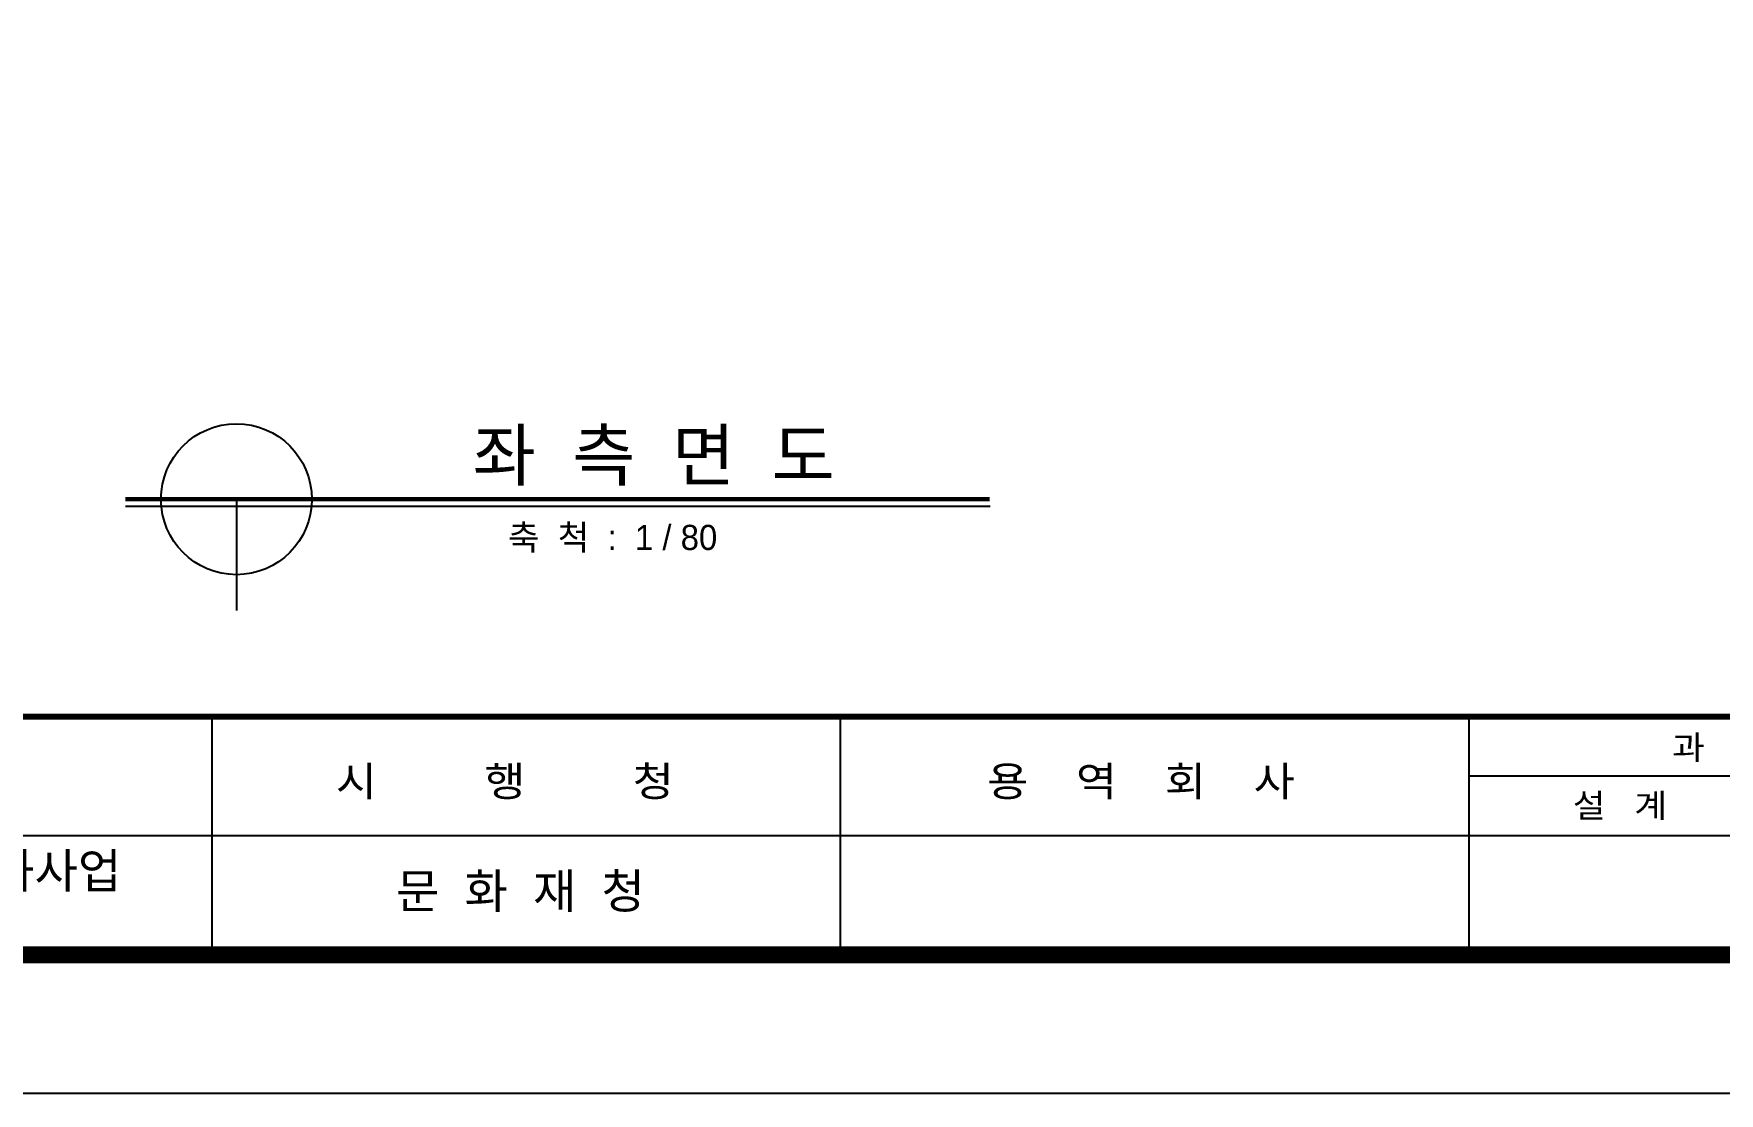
# Model space of a CAD drawing. Extents: x 138805 to 172445, y -129942 to -106182.
# Drawn here: x 144242 to 154969, y -129942 to -123202 of the extents above; entities that cross this region are included whole.
import ezdxf
from ezdxf.enums import TextEntityAlignment as Align

# ---------------------------------------------------------------- set-up
doc = ezdxf.new("R2010")
doc.units = 0
doc.header["$LTSCALE"] = 50
doc.header["$MEASUREMENT"] = 0
for name, color, linetype in [('COR', 4, 'CONTINUOUS'), ('DIM', 7, 'CONTINUOUS'), ('HAT', 5, 'CONTINUOUS'), ('TEX', 7, 'CONTINUOUS'), ('TEXT', 7, 'CONTINUOUS'), ('WAL', 3, 'CONTINUOUS')]:
    doc.layers.add(name, color=color, linetype=linetype)
doc.styles.add('HY울릉도M', font='HYWULM_0.TTF')
doc.styles.add('title', font='HYWULB_0.TTF', dxfattribs={"width": 0.6})
doc.styles.add('현창', font='HYWULM_0.TTF')

# ---------------------------------------------------------------- blocks, each defined once
blk = doc.blocks.new('20')
at = {"layer": 'COR', "linetype": 'Continuous'}
for p, q in [((242847, -53606), (242847, -57398)), ((252847, -53606), (252847, -57398)), ((262847, -53606), (262847, -57398)), ((282175, -54554), (262847, -54554)), ((308324, -55502), (230424, -55502)), ((308324, -55502), (230424, -55502))]:
    blk.add_line(p, q, dxfattribs=at)
at = {"layer": 'COR', "linetype": 'Continuous', "const_width": 270}
blk.add_lwpolyline([(230424, -2398), (230424, -57398), (308324, -57398), (308324, -2398)], close=True, dxfattribs=at)
at = {"layer": 'COR', "linetype": 'Continuous', "const_width": 94.8}
blk.add_lwpolyline([(308324, -53606), (230424, -53606)], dxfattribs=at)
at = {"layer": 'HAT'}
blk.add_line((226424, -59598), (310524, -59598), dxfattribs=at)
at = {"layer": 'WAL', "linetype": 'Continuous', "style": 'HY울릉도M', "width": 1.1}
for s, height, p in [('과             업              참             여             자', 379.48, (266081, -54287)), ('시         행         청', 474.35, (244822, -54873)), ('용    역    회    사', 474.35, (255184, -54873)), ('설   계', 379.5, (264501, -55211))]:
    blk.add_text(s, height=height, dxfattribs=at).set_placement(p)
at = {"layer": 'WAL', "linetype": 'Continuous', "style": 'HY울릉도M'}
blk.add_text('문  화  재  청', height=550, dxfattribs=at).set_placement((249739, -56656), align=Align.RIGHT)

msp = doc.modelspace()

# ---------------------------------------------------------------- linework, layer by layer
at = {"layer": 'DIM'}
for p, q in [((144827, -126208), (150328, -126208)), ((145532, -126163), (145532, -126871))]:
    msp.add_line(p, q, dxfattribs=at)
msp.add_circle((145532, -126163), 480, dxfattribs=at)
at = {"layer": 'TEX', "const_width": 27.4}
msp.add_lwpolyline([(144825, -126163), (150326, -126163)], dxfattribs=at)

# ---------------------------------------------------------------- block references
at = {"layer": 'WAL', "xscale": 0.4000000000232831, "yscale": 0.4000000000232831, "zscale": 0.4000000000000001}
msp.add_blockref('20', (48236, -106103), dxfattribs=at)

# ---------------------------------------------------------------- texts
at = {"layer": 'TEX', "style": 'title'}
msp.add_text('  좌  측  면  도', height=320, dxfattribs=at).set_placement((146803, -126043))
at = {"layer": 'TEXT', "style": '현창'}
msp.add_text('축  척  :  1 / 80', height=160, dxfattribs=at).set_placement((147260, -126486))
at = {"layer": 'WAL', "linetype": 'Continuous', "style": 'HY울릉도M'}
msp.add_text('2011년도 근대건축물 기록화사업', height=220, dxfattribs=at).set_placement((140687, -128637))

doc.saveas('drawing.dxf')
